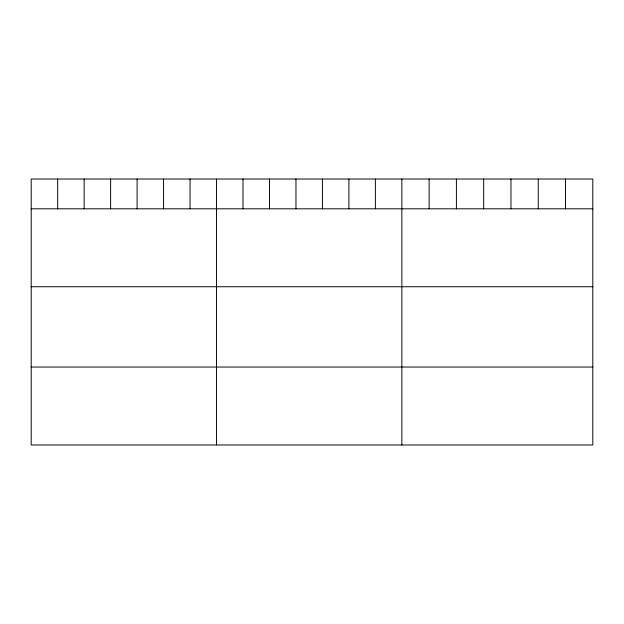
<?xml version="1.0" encoding="UTF-8"?>
<svg xmlns="http://www.w3.org/2000/svg" width="624" height="624" viewBox="0 0 624 624"><rect width="100%" height="100%" fill="white"/><g stroke="black" fill="none" stroke-linecap="round" stroke-linejoin="round"><path stroke-width="0.94" d="M592.8 208.814L592.8 444.974L31.2 444.974L31.2 179.026L592.8 179.026L592.8 208.814L31.2 208.814M31.2 286.744L592.8 286.744M31.2 367.037L592.8 367.037M565.523 179.026L565.523 208.814M538.247 179.026L538.247 208.814M510.97 179.026L510.97 208.814M483.686 179.026L483.686 208.814M456.409 179.026L456.409 208.814M429.133 179.026L429.133 208.814M401.856 179.026L401.856 444.974M375.383 179.026L375.383 208.814M348.902 179.026L348.902 208.814M322.429 179.026L322.429 208.814M295.955 179.026L295.955 208.814M269.482 179.026L269.482 208.814M243.001 179.026L243.001 208.814M216.528 179.026L216.528 444.974M190.055 179.026L190.055 208.814M163.574 179.026L163.574 208.814M137.101 179.026L137.101 208.814M110.627 179.026L110.627 208.814M84.154 179.026L84.154 208.814M57.673 179.026L57.673 208.814"/></g></svg>
